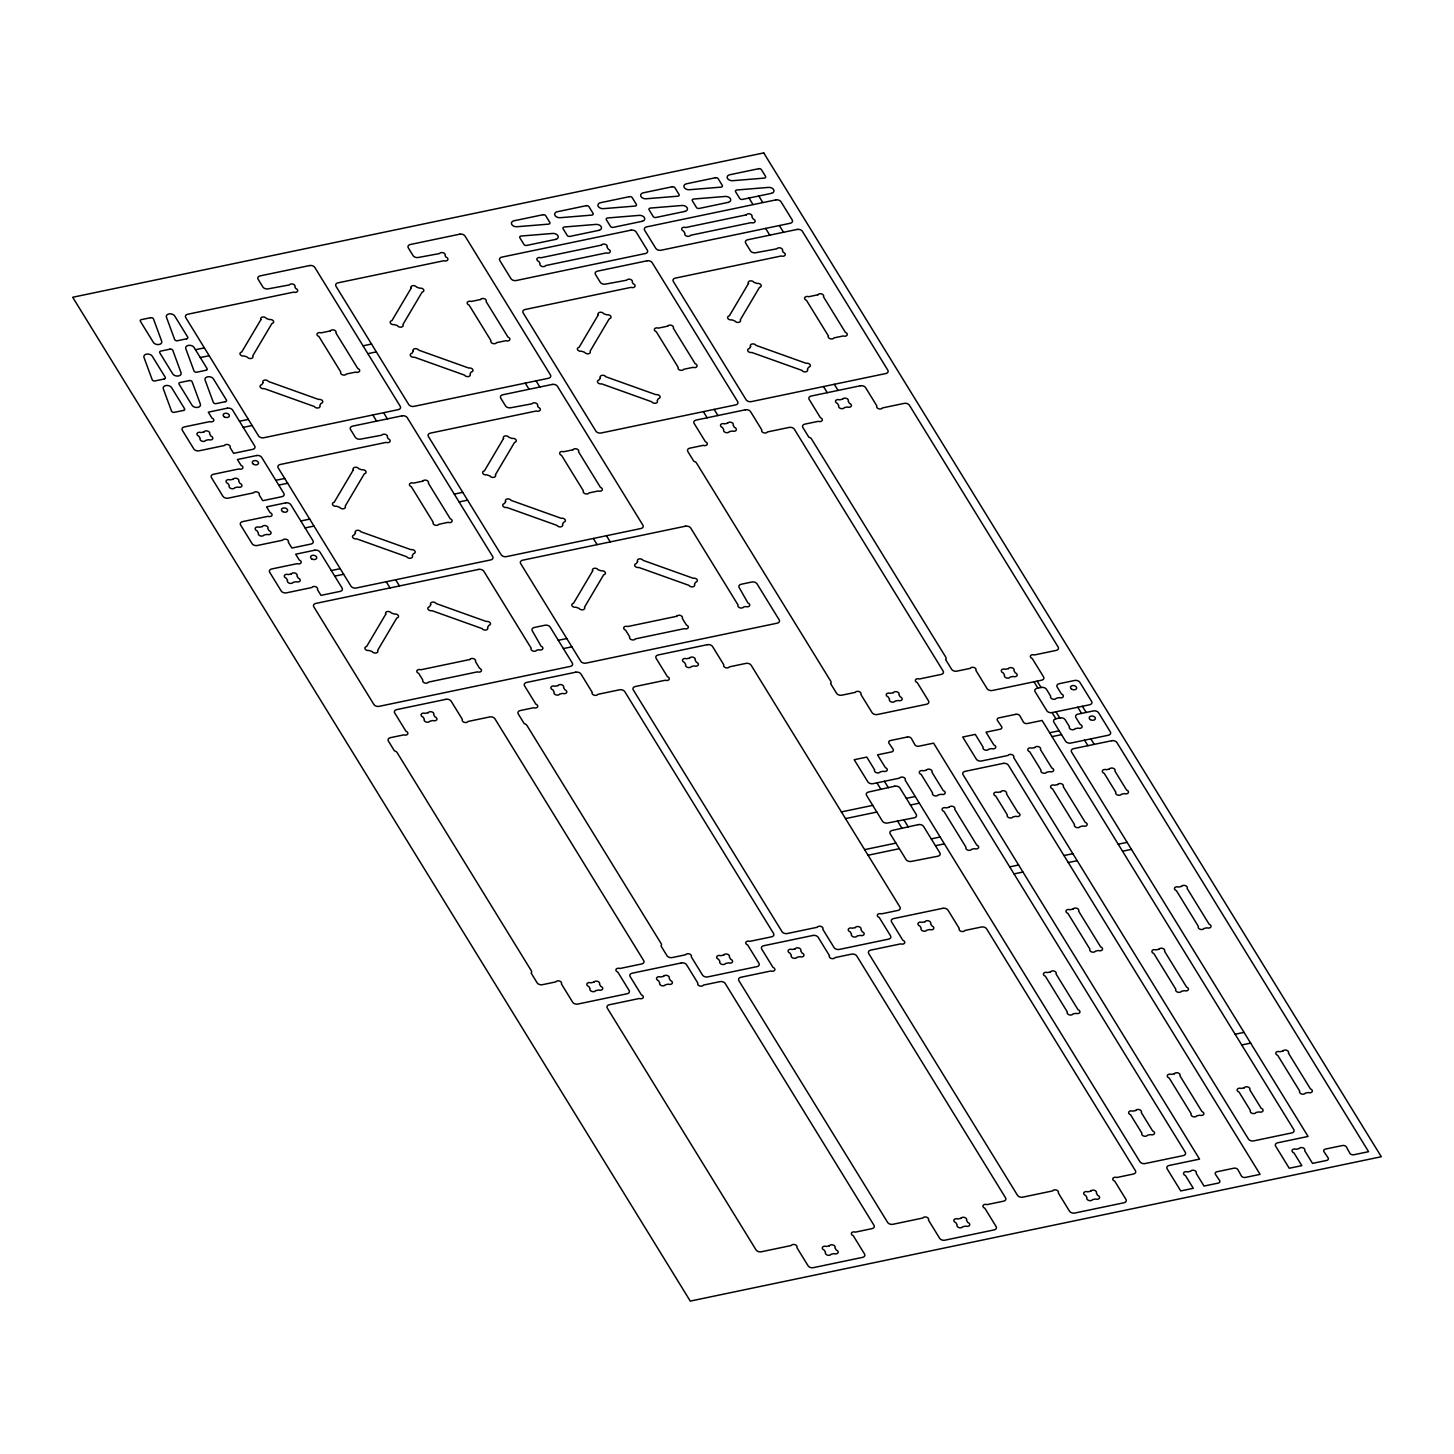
<?xml version="1.0" encoding="UTF-8"?>
<svg xmlns="http://www.w3.org/2000/svg" width="1454" height="1454" viewBox="0 0 1454 1454"><rect width="100%" height="100%" fill="white"/><g stroke="black" fill="none" stroke-linecap="round" stroke-linejoin="round"><path stroke-width="1.5" d="M195.472 349.723L204.378 347.87M200.288 357.575L209.194 355.703M363.027 345.816L371.533 344.035M367.844 353.667L376.35 351.886M239.456 421.26L248.38 419.388M243.236 427.385L252.142 425.513M275.806 480.329L284.711 478.457M278.75 485.109L287.656 483.237M300.814 520.968L309.72 519.114M454.248 494.106L462.754 492.324M305.086 527.929L314.009 526.075M459.082 501.939L467.57 500.176M331.312 570.55L340.218 568.678M334.747 576.129L343.653 574.275M558.263 640.305L566.769 638.524M563.352 648.575L571.858 646.794M1052.06 712.605L1089.591 704.772A3.98 2.672 10.1 0 0 1091.591 701.391L1079.868 682.344A3.98 2.672 10.1 0 0 1074.651 680.472L1059.184 683.707A3.98 2.672 10.1 0 0 1057.185 687.07L1061.438 693.994A3.017 2.036 10.1 0 1 1063.183 696.811A3.017 2.036 10.1 0 1 1059.312 697.611L1056.313 698.247A3.017 2.036 10.1 0 1 1052.442 699.047A3.017 2.036 10.1 0 1 1050.715 696.248L1046.462 689.305A3.98 2.672 10.1 0 0 1041.246 687.451L1037.12 688.324A3.98 2.672 10.1 0 0 1035.121 691.686L1046.844 710.752A3.98 2.672 10.1 0 0 1052.06 712.605L1055.931 718.767M1049.661 732.761L1059.166 730.78M1052.024 736.633L1061.547 734.633M841.393 811.914L872.727 805.371M906.333 798.355L915.238 796.501M845.519 818.602L876.835 812.059M910.44 805.043L919.346 803.171M864.603 849.645L895.937 843.102M931.251 838.867L940.156 837.013M868.038 855.243L899.372 848.682M935.449 845.719L944.373 843.847M1009.712 866.875L1018.618 865.003M1063.964 855.534L1072.87 853.68M1118.217 844.211L1127.123 842.339M1014.02 873.909L1022.944 872.036M1068.29 862.567L1077.196 860.695M1122.543 851.226L1131.448 849.372M1235.118 1034.23L1244.024 1032.376M1241.734 1044.972L1250.64 1043.118M1082.358 706.28L1086.156 712.442M1077.777 707.226L1081.576 713.405M779.38 225.534L783.542 232.295M758.77 195.999L762.568 202.161M1090.827 738.886L1094.226 744.412M1084.557 740.195L1087.956 745.72M748.992 198.035L752.79 204.214M765.622 228.405L769.784 235.184M1037.156 681.163L1041.046 687.488M1055.986 711.788L1059.784 717.967M1034.012 681.817L1037.92 688.142M834.287 384.292L838.104 390.472M823.491 386.546L827.29 392.725M714.168 409.392L717.967 415.571M703.372 411.646L707.171 417.825M884.414 781.289L888.358 787.704M903.825 819.692L908.314 826.999M876.944 782.852L880.997 789.431M897.463 820.947L902.043 828.38M536.053 380.875L539.852 387.037M525.257 383.129L529.056 389.308M606.445 535.726L610.244 541.906M593.323 538.471L597.121 544.65M383.62 412.718L387.418 418.897M372.824 414.972L376.622 421.151M395.67 579.782L399.468 585.944M386.219 581.745L390.017 587.925M260.902 319.626L241.746 351.995A3.017 2.036 10.1 0 0 240.237 354.558A3.017 2.036 10.1 0 0 244.199 355.976L247.253 357.066A3.017 2.036 10.1 0 0 251.215 358.484A3.017 2.036 10.1 0 0 252.723 355.921L271.88 323.551A3.017 2.036 10.1 0 0 273.388 320.989A3.017 2.036 10.1 0 0 269.426 319.571L266.373 318.481A3.017 2.036 10.1 0 0 262.411 317.063A3.017 2.036 10.1 0 0 260.902 319.626M263.01 382.656L261.829 384.638A3.017 2.036 10.1 0 0 260.321 387.2A3.017 2.036 10.1 0 0 264.283 388.618L314.355 406.52A3.017 2.036 10.1 0 0 318.317 407.938A3.017 2.036 10.1 0 0 319.825 405.375L321.007 403.394A3.017 2.036 10.1 0 0 322.515 400.831A3.017 2.036 10.1 0 0 318.553 399.432L268.481 381.511A3.017 2.036 10.1 0 0 264.519 380.094A3.017 2.036 10.1 0 0 263.01 382.656M411.1 288.237L391.962 320.607A3.017 2.036 10.1 0 0 390.435 323.17A3.017 2.036 10.1 0 0 394.397 324.587L397.451 325.678A3.017 2.036 10.1 0 0 401.413 327.095A3.017 2.036 10.1 0 0 402.922 324.533L422.078 292.163A3.017 2.036 10.1 0 0 423.587 289.6A3.017 2.036 10.1 0 0 419.624 288.201L416.571 287.092A3.017 2.036 10.1 0 0 412.609 285.693A3.017 2.036 10.1 0 0 411.1 288.237M413.209 351.286L412.045 353.249A3.017 2.036 10.1 0 0 410.519 355.812A3.017 2.036 10.1 0 0 414.481 357.23L464.553 375.132A3.017 2.036 10.1 0 0 468.515 376.55A3.017 2.036 10.1 0 0 470.024 373.987L471.205 372.024A3.017 2.036 10.1 0 0 472.714 369.461A3.017 2.036 10.1 0 0 468.751 368.044L418.679 350.141A3.017 2.036 10.1 0 0 414.717 348.724A3.017 2.036 10.1 0 0 413.209 351.286M353.34 469.878L334.202 502.248A3.017 2.036 10.1 0 0 332.675 504.811A3.017 2.036 10.1 0 0 336.637 506.228L339.691 507.319A3.017 2.036 10.1 0 0 343.653 508.736A3.017 2.036 10.1 0 0 345.18 506.174L364.318 473.804A3.017 2.036 10.1 0 0 365.826 471.26A3.017 2.036 10.1 0 0 361.864 469.842L358.811 468.733A3.017 2.036 10.1 0 0 354.849 467.334A3.017 2.036 10.1 0 0 353.34 469.878M355.448 532.927L354.285 534.89A3.017 2.036 10.1 0 0 352.759 537.453A3.017 2.036 10.1 0 0 356.721 538.871L406.793 556.773A3.017 2.036 10.1 0 0 410.755 558.191A3.017 2.036 10.1 0 0 412.264 555.628L413.445 553.665A3.017 2.036 10.1 0 0 414.953 551.102A3.017 2.036 10.1 0 0 410.991 549.685L360.919 531.782A3.017 2.036 10.1 0 0 356.957 530.365A3.017 2.036 10.1 0 0 355.448 532.927M385.801 614.115L366.644 646.485A3.017 2.036 10.1 0 0 365.136 649.047A3.017 2.036 10.1 0 0 369.098 650.465L372.151 651.556A3.017 2.036 10.1 0 0 376.113 652.973A3.017 2.036 10.1 0 0 377.622 650.411L396.76 618.041A3.017 2.036 10.1 0 0 398.287 615.478A3.017 2.036 10.1 0 0 394.325 614.061L391.271 612.97A3.017 2.036 10.1 0 0 387.309 611.552A3.017 2.036 10.1 0 0 385.801 614.115M503.538 438.508L484.4 470.878A3.017 2.036 10.1 0 0 482.892 473.441A3.017 2.036 10.1 0 0 486.836 474.84L489.907 475.949A3.017 2.036 10.1 0 0 493.851 477.348A3.017 2.036 10.1 0 0 495.378 474.804L514.516 442.434A3.017 2.036 10.1 0 0 516.025 439.871A3.017 2.036 10.1 0 0 512.081 438.454L509.009 437.363A3.017 2.036 10.1 0 0 505.047 435.946A3.017 2.036 10.1 0 0 503.538 438.508M598.266 314.882L579.128 347.252A3.017 2.036 10.1 0 0 577.62 349.796A3.017 2.036 10.1 0 0 581.582 351.214L584.635 352.304A3.017 2.036 10.1 0 0 588.597 353.722A3.017 2.036 10.1 0 0 590.106 351.177L609.244 318.808A3.017 2.036 10.1 0 0 610.771 316.245A3.017 2.036 10.1 0 0 606.809 314.827L603.755 313.737A3.017 2.036 10.1 0 0 599.793 312.319A3.017 2.036 10.1 0 0 598.266 314.882M430.729 604.719L429.566 606.7A3.017 2.036 10.1 0 0 428.058 609.262A3.017 2.036 10.1 0 0 432.02 610.68L482.092 628.582A3.017 2.036 10.1 0 0 486.054 630A3.017 2.036 10.1 0 0 487.563 627.437L488.726 625.456A3.017 2.036 10.1 0 0 490.234 622.894A3.017 2.036 10.1 0 0 486.29 621.494L436.2 603.574A3.017 2.036 10.1 0 0 432.256 602.156A3.017 2.036 10.1 0 0 430.729 604.719M505.647 501.539L504.483 503.52A3.017 2.036 10.1 0 0 502.975 506.083A3.017 2.036 10.1 0 0 506.919 507.482L557.009 525.403A3.017 2.036 10.1 0 0 560.953 526.821A3.017 2.036 10.1 0 0 562.48 524.258L563.643 522.277A3.017 2.036 10.1 0 0 565.152 519.714A3.017 2.036 10.1 0 0 561.189 518.296L511.117 500.394A3.017 2.036 10.1 0 0 507.155 498.976A3.017 2.036 10.1 0 0 505.647 501.539M600.375 377.913L599.212 379.894A3.017 2.036 10.1 0 0 597.703 382.457A3.017 2.036 10.1 0 0 601.665 383.856L651.737 401.777A3.017 2.036 10.1 0 0 655.699 403.194A3.017 2.036 10.1 0 0 657.208 400.632L658.371 398.65A3.017 2.036 10.1 0 0 659.88 396.088A3.017 2.036 10.1 0 0 655.936 394.67L605.845 376.768A3.017 2.036 10.1 0 0 601.901 375.35A3.017 2.036 10.1 0 0 600.375 377.913M748.483 283.494L729.326 315.863A3.017 2.036 10.1 0 0 727.818 318.426A3.017 2.036 10.1 0 0 731.78 319.844L734.833 320.934A3.017 2.036 10.1 0 0 738.796 322.352A3.017 2.036 10.1 0 0 740.304 319.789L759.461 287.419A3.017 2.036 10.1 0 0 760.969 284.857A3.017 2.036 10.1 0 0 757.007 283.439L753.954 282.349A3.017 2.036 10.1 0 0 749.991 280.931A3.017 2.036 10.1 0 0 748.483 283.494M592.669 570.895L573.53 603.265A3.017 2.036 10.1 0 0 572.022 605.809A3.017 2.036 10.1 0 0 575.966 607.227L579.037 608.335A3.017 2.036 10.1 0 0 582.981 609.735A3.017 2.036 10.1 0 0 584.508 607.19L603.646 574.821A3.017 2.036 10.1 0 0 605.155 572.258A3.017 2.036 10.1 0 0 601.211 570.84L598.139 569.75A3.017 2.036 10.1 0 0 594.177 568.332A3.017 2.036 10.1 0 0 592.669 570.895M750.591 346.525L749.41 348.506A3.017 2.036 10.1 0 0 747.901 351.068A3.017 2.036 10.1 0 0 751.863 352.486L801.936 370.388A3.017 2.036 10.1 0 0 805.898 371.806A3.017 2.036 10.1 0 0 807.406 369.243L808.569 367.262A3.017 2.036 10.1 0 0 810.096 364.718A3.017 2.036 10.1 0 0 806.134 363.3L756.062 345.38A3.017 2.036 10.1 0 0 752.1 343.98A3.017 2.036 10.1 0 0 750.591 346.525M637.615 561.498L636.452 563.48A3.017 2.036 10.1 0 0 634.925 566.042A3.017 2.036 10.1 0 0 638.888 567.46L688.96 585.362A3.017 2.036 10.1 0 0 692.922 586.78A3.017 2.036 10.1 0 0 694.449 584.217L695.612 582.236A3.017 2.036 10.1 0 0 697.12 579.673A3.017 2.036 10.1 0 0 693.158 578.256L643.086 560.353A3.017 2.036 10.1 0 0 639.124 558.936A3.017 2.036 10.1 0 0 637.615 561.498M894.664 786.214L868.565 792.03A3.98 2.672 10.1 0 0 866.584 795.393L882.414 821.128A3.98 2.672 10.1 0 0 887.631 823L914.112 817.82A3.98 2.672 10.1 0 0 916.22 814.44L899.99 788.05A3.98 2.672 10.1 0 0 894.664 786.214M918.292 824.636L892.211 830.434A3.98 2.672 10.1 0 0 890.212 833.814L906.06 859.55A3.98 2.672 10.1 0 0 911.258 861.422L937.739 856.242A3.98 2.672 10.1 0 0 939.847 852.862L923.617 826.472A3.98 2.672 10.1 0 0 918.292 824.636M763.732 152.906L72.7 297.27L690.268 1301.094L1381.3 1156.73L763.732 152.906M672.202 186.766L643.268 192.819A4.453 2.999 10.1 0 0 640.905 196.345A4.453 2.999 10.1 0 0 646.194 198.78L677.655 196.199A2.072 1.381 10.1 0 0 679.018 194.4L674.91 187.748A2.072 1.381 10.1 0 0 672.202 186.766M715.459 177.733L686.524 183.786A4.453 2.999 10.1 0 0 684.162 187.312A4.453 2.999 10.1 0 0 689.432 189.729L720.911 187.148A2.072 1.381 10.1 0 0 722.274 185.367L718.167 178.697A2.072 1.381 10.1 0 0 715.459 177.733M758.715 168.7L729.781 174.753A4.453 2.999 10.1 0 0 727.418 178.279A4.453 2.999 10.1 0 0 732.689 180.696L764.168 178.115A2.072 1.381 10.1 0 0 765.531 176.316L761.423 169.664A2.072 1.381 10.1 0 0 758.715 168.7M542.978 214.738L514.044 220.772A4.453 2.999 10.1 0 0 511.681 224.298A4.453 2.999 10.1 0 0 516.952 226.733L548.431 224.152A2.072 1.381 10.1 0 0 549.776 222.353L545.686 215.701A2.072 1.381 10.1 0 0 542.978 214.738M586.235 205.686L557.282 211.739A4.453 2.999 10.1 0 0 554.919 215.265A4.453 2.999 10.1 0 0 560.208 217.7L591.687 215.119A2.072 1.381 10.1 0 0 593.032 213.32L588.943 206.668A2.072 1.381 10.1 0 0 586.235 205.686M629.491 196.653L600.538 202.706A4.453 2.999 10.1 0 0 598.176 206.232A4.453 2.999 10.1 0 0 603.465 208.649L634.925 206.086A2.072 1.381 10.1 0 0 636.289 204.287L632.199 197.617A2.072 1.381 10.1 0 0 629.491 196.653M309.593 265.555L260.102 275.897A3.98 2.672 10.1 0 0 258.121 279.259L262.883 287.001A3.98 2.672 10.1 0 0 267.972 288.892L289.31 284.948A3.017 2.036 10.1 0 1 293.181 284.202A3.017 2.036 10.1 0 1 294.871 287.001L295.78 288.51A3.017 2.036 10.1 0 1 297.525 291.309A3.017 2.036 10.1 0 1 293.653 292.127L187.748 314.246A3.98 2.672 10.1 0 0 185.749 317.608L258.521 435.891A3.98 2.672 10.1 0 0 263.737 437.763L398.251 409.646A3.98 2.672 10.1 0 0 400.232 406.284L314.809 267.427A3.98 2.672 10.1 0 0 309.593 265.555M459.791 234.167L410.319 244.508A3.98 2.672 10.1 0 0 408.32 247.889L413.081 255.631A3.98 2.672 10.1 0 0 418.189 257.503L439.508 253.559A3.017 2.036 10.1 0 1 443.379 252.832A3.017 2.036 10.1 0 1 445.069 255.613L445.996 257.122A3.017 2.036 10.1 0 1 447.723 259.939A3.017 2.036 10.1 0 1 443.852 260.739L337.946 282.858A3.98 2.672 10.1 0 0 335.965 286.238L408.719 404.521A3.98 2.672 10.1 0 0 413.936 406.375L548.449 378.276A3.98 2.672 10.1 0 0 550.43 374.914L465.007 236.039A3.98 2.672 10.1 0 0 459.791 234.167M150.634 317.699L141.456 319.607A2.072 1.381 10.1 0 0 140.42 321.37L153.361 342.381A4.453 2.999 10.1 0 0 158.85 344.525A4.453 2.999 10.1 0 0 161.667 341.181L153.452 318.899A2.072 1.381 10.1 0 0 150.634 317.699M684.852 211.43L655.918 217.482A2.072 1.381 10.1 0 1 653.209 216.519L649.102 209.849A2.072 1.381 10.1 0 1 650.465 208.067L681.926 205.487A4.453 2.999 10.1 0 1 687.215 207.904A4.453 2.999 10.1 0 1 684.852 211.43M728.109 202.397L699.174 208.449A2.072 1.381 10.1 0 1 696.466 207.486L692.358 200.816A2.072 1.381 10.1 0 1 693.722 199.016L725.183 196.454A4.453 2.999 10.1 0 1 730.471 198.871A4.453 2.999 10.1 0 1 728.109 202.397M771.365 193.364L742.412 199.416A2.072 1.381 10.1 0 1 739.704 198.435L735.615 191.783A2.072 1.381 10.1 0 1 736.978 189.983L768.439 187.402A4.453 2.999 10.1 0 1 773.728 189.838A4.453 2.999 10.1 0 1 771.365 193.364M555.61 239.401L526.675 245.435A2.072 1.381 10.1 0 1 523.967 244.472L519.878 237.82A2.072 1.381 10.1 0 1 521.223 236.021L552.702 233.44A4.453 2.999 10.1 0 1 557.972 235.875A4.453 2.999 10.1 0 1 555.61 239.401M598.866 230.35L569.932 236.402A2.072 1.381 10.1 0 1 567.224 235.439L563.134 228.787A2.072 1.381 10.1 0 1 564.479 226.988L595.958 224.407A4.453 2.999 10.1 0 1 601.229 226.824A4.453 2.999 10.1 0 1 598.866 230.35M642.123 221.317L613.188 227.369A2.072 1.381 10.1 0 1 610.48 226.406L606.373 219.736A2.072 1.381 10.1 0 1 607.736 217.955L639.215 215.374A4.453 2.999 10.1 0 1 644.486 217.791A4.453 2.999 10.1 0 1 642.123 221.317M630.963 230.168L501.794 257.14A3.98 2.672 10.1 0 0 499.794 260.52L510.972 278.659A3.98 2.672 10.1 0 0 516.17 280.531L645.34 253.541A3.98 2.672 10.1 0 0 647.321 250.179L636.161 232.022A3.98 2.672 10.1 0 0 630.963 230.168M775.8 199.907L646.648 226.879A3.98 2.672 10.1 0 0 644.649 230.259L655.809 248.398A3.98 2.672 10.1 0 0 661.025 250.252L790.194 223.28A3.98 2.672 10.1 0 0 792.176 219.899L781.016 201.761A3.98 2.672 10.1 0 0 775.8 199.907M601.447 245.126L540.906 257.776A3.017 2.036 10.1 0 0 537.035 258.576A3.017 2.036 10.1 0 0 538.762 261.393L540.088 263.556A3.017 2.036 10.1 0 0 541.815 266.373A3.017 2.036 10.1 0 0 545.686 265.555L606.227 252.905A3.017 2.036 10.1 0 0 610.098 252.105A3.017 2.036 10.1 0 0 608.372 249.288L607.027 247.125A3.017 2.036 10.1 0 0 605.3 244.308A3.017 2.036 10.1 0 0 601.447 245.126M746.284 214.865L685.743 227.515A3.017 2.036 10.1 0 0 681.871 228.314A3.017 2.036 10.1 0 0 683.616 231.131L684.943 233.294A3.017 2.036 10.1 0 0 686.67 236.111A3.017 2.036 10.1 0 0 690.541 235.294L751.082 222.644A3.017 2.036 10.1 0 0 754.953 221.844A3.017 2.036 10.1 0 0 753.227 219.027L751.882 216.864A3.017 2.036 10.1 0 0 750.155 214.047A3.017 2.036 10.1 0 0 746.284 214.865M186.639 338.8L177.479 340.727A2.072 1.381 10.1 0 1 174.662 339.527L166.447 317.226A4.453 2.999 10.1 0 1 169.246 313.882A4.453 2.999 10.1 0 1 174.734 316.027L187.675 337.055A2.072 1.381 10.1 0 1 186.639 338.8M169.991 349.16L160.831 351.086A2.072 1.381 10.1 0 0 159.795 352.831L172.717 373.86A4.453 2.999 10.1 0 0 178.206 376.004A4.453 2.999 10.1 0 0 181.023 372.66L172.808 350.359A2.072 1.381 10.1 0 0 169.991 349.16M646.975 260.811L597.485 271.153A3.98 2.672 10.1 0 0 595.504 274.515L600.266 282.258A3.98 2.672 10.1 0 0 605.355 284.13L626.674 280.204A3.017 2.036 10.1 0 1 630.563 279.459A3.017 2.036 10.1 0 1 632.236 282.258L633.162 283.748A3.017 2.036 10.1 0 1 634.889 286.565A3.017 2.036 10.1 0 1 631.018 287.365L525.13 309.502A3.98 2.672 10.1 0 0 523.131 312.864L595.904 431.147A3.98 2.672 10.1 0 0 601.102 433.001L735.615 404.903A3.98 2.672 10.1 0 0 737.614 401.54L652.174 262.665A3.98 2.672 10.1 0 0 646.975 260.811M797.174 229.423L747.683 239.765A3.98 2.672 10.1 0 0 745.702 243.127L750.464 250.87A3.98 2.672 10.1 0 0 755.553 252.76L776.872 248.816A3.017 2.036 10.1 0 1 780.762 248.071A3.017 2.036 10.1 0 1 782.452 250.87L783.361 252.378A3.017 2.036 10.1 0 1 785.087 255.177A3.017 2.036 10.1 0 1 781.234 255.995L675.328 278.114A3.98 2.672 10.1 0 0 673.329 281.476L746.102 399.759A3.98 2.672 10.1 0 0 751.318 401.631L885.831 373.533A3.98 2.672 10.1 0 0 887.812 370.152L802.372 231.295A3.98 2.672 10.1 0 0 797.174 229.423M330.312 330.93L321.043 332.857A3.017 2.036 10.1 0 0 317.172 333.675A3.017 2.036 10.1 0 0 318.899 336.474L340.781 372.024A3.017 2.036 10.1 0 0 342.508 374.841A3.017 2.036 10.1 0 0 346.379 374.023L355.648 372.097A3.017 2.036 10.1 0 0 359.52 371.279A3.017 2.036 10.1 0 0 357.775 368.48L335.91 332.93A3.017 2.036 10.1 0 0 334.184 330.113A3.017 2.036 10.1 0 0 330.312 330.93M480.511 299.542L471.241 301.469A3.017 2.036 10.1 0 0 467.37 302.287A3.017 2.036 10.1 0 0 469.115 305.104L490.979 340.654A3.017 2.036 10.1 0 0 492.706 343.453A3.017 2.036 10.1 0 0 496.577 342.653L505.847 340.709A3.017 2.036 10.1 0 0 509.718 339.909A3.017 2.036 10.1 0 0 507.991 337.092L486.109 301.541A3.017 2.036 10.1 0 0 484.382 298.724A3.017 2.036 10.1 0 0 480.511 299.542M164.193 379.003L155.015 380.93A2.072 1.381 10.1 0 1 152.197 379.73L143.982 357.43A4.453 2.999 10.1 0 1 146.799 354.104A4.453 2.999 10.1 0 1 152.288 356.248L165.229 377.258A2.072 1.381 10.1 0 1 164.193 379.003M205.995 370.279L196.835 372.188A2.072 1.381 10.1 0 1 194.018 370.988L185.803 348.706A4.453 2.999 10.1 0 1 188.602 345.361A4.453 2.999 10.1 0 1 194.109 347.506L207.031 368.516A2.072 1.381 10.1 0 1 205.995 370.279M189.311 380.584L180.151 382.493A2.072 1.381 10.1 0 0 179.115 384.256L192.037 405.266A4.453 2.999 10.1 0 0 197.544 407.411A4.453 2.999 10.1 0 0 200.343 404.085L192.128 381.784A2.072 1.381 10.1 0 0 189.311 380.584M183.513 410.428L174.353 412.336A2.072 1.381 10.1 0 1 171.536 411.137L163.321 388.854A4.453 2.999 10.1 0 1 166.119 385.51A4.453 2.999 10.1 0 1 171.608 387.655L184.549 408.683A2.072 1.381 10.1 0 1 183.513 410.428M225.334 401.686L216.155 403.612A2.072 1.381 10.1 0 1 213.338 402.413L205.123 380.112A4.453 2.999 10.1 0 1 207.94 376.768A4.453 2.999 10.1 0 1 213.429 378.912L226.37 399.941A2.072 1.381 10.1 0 1 225.334 401.686M227.369 408.192L208.304 412.173L211.884 418.007A3.017 2.036 10.1 0 1 213.629 420.824A3.017 2.036 10.1 0 1 209.758 421.624L184.349 426.931A3.98 2.672 10.1 0 0 182.35 430.311L193.818 448.959A3.98 2.672 10.1 0 0 199.034 450.813L224.443 445.506A3.017 2.036 10.1 0 1 228.314 444.706A3.017 2.036 10.1 0 1 230.041 447.505L233.64 453.339L252.705 449.359A3.98 2.672 10.1 0 0 254.704 445.996L232.585 410.046A3.98 2.672 10.1 0 0 227.369 408.192M667.695 326.169L658.426 328.113A3.017 2.036 10.1 0 0 654.554 328.913A3.017 2.036 10.1 0 0 656.281 331.73L678.146 367.28A3.017 2.036 10.1 0 0 679.89 370.098A3.017 2.036 10.1 0 0 683.743 369.28L693.013 367.353A3.017 2.036 10.1 0 0 696.884 366.535A3.017 2.036 10.1 0 0 695.157 363.718L673.293 328.168A3.017 2.036 10.1 0 0 671.566 325.369A3.017 2.036 10.1 0 0 667.695 326.169M817.893 294.798L808.624 296.725A3.017 2.036 10.1 0 0 804.753 297.543A3.017 2.036 10.1 0 0 806.479 300.342L828.362 335.892A3.017 2.036 10.1 0 0 830.089 338.709A3.017 2.036 10.1 0 0 833.96 337.891L843.211 335.965A3.017 2.036 10.1 0 0 847.082 335.147A3.017 2.036 10.1 0 0 845.356 332.348L823.491 296.798A3.017 2.036 10.1 0 0 821.764 293.981A3.017 2.036 10.1 0 0 817.893 294.798M203.978 431.911L200.979 432.547A3.017 2.036 10.1 0 0 197.108 433.347A3.017 2.036 10.1 0 0 198.834 436.164L200.179 438.326A3.017 2.036 10.1 0 0 201.906 441.144A3.017 2.036 10.1 0 0 205.777 440.326L208.758 439.708A3.017 2.036 10.1 0 0 212.629 438.89A3.017 2.036 10.1 0 0 210.903 436.091L209.576 433.91A3.017 2.036 10.1 0 0 207.849 431.111A3.017 2.036 10.1 0 0 203.978 431.911M402.031 415.826L352.559 426.149A3.98 2.672 10.1 0 0 350.559 429.53L355.321 437.272A3.98 2.672 10.1 0 0 360.428 439.144L381.748 435.2A3.017 2.036 10.1 0 1 385.619 434.473A3.017 2.036 10.1 0 1 387.309 437.254L388.236 438.763A3.017 2.036 10.1 0 1 389.963 441.58A3.017 2.036 10.1 0 1 386.092 442.38L280.186 464.498A3.98 2.672 10.1 0 0 278.205 467.879L350.959 586.162A3.98 2.672 10.1 0 0 356.175 588.016L490.689 559.917A3.98 2.672 10.1 0 0 492.688 556.555L407.247 417.68A3.98 2.672 10.1 0 0 402.031 415.826M552.229 384.438L502.757 394.779A3.98 2.672 10.1 0 0 500.758 398.142L505.519 405.884A3.98 2.672 10.1 0 0 510.627 407.774L531.946 403.83A3.017 2.036 10.1 0 1 535.817 403.085A3.017 2.036 10.1 0 1 537.507 405.884L538.434 407.374A3.017 2.036 10.1 0 1 540.161 410.192A3.017 2.036 10.1 0 1 536.29 410.991L430.384 433.128A3.98 2.672 10.1 0 0 428.403 436.491L501.176 554.774A3.98 2.672 10.1 0 0 506.374 556.646L640.887 528.529A3.98 2.672 10.1 0 0 642.886 525.167L557.445 386.291A3.98 2.672 10.1 0 0 552.229 384.438M256.504 455.538L237.42 459.519L241.019 465.353A3.017 2.036 10.1 0 1 242.745 468.17A3.017 2.036 10.1 0 1 238.874 468.97L213.465 474.277A3.98 2.672 10.1 0 0 211.466 477.657L222.953 496.305A3.98 2.672 10.1 0 0 228.151 498.159L253.559 492.851A3.017 2.036 10.1 0 1 257.431 492.052A3.017 2.036 10.1 0 1 259.157 494.851L262.756 500.685L281.822 496.705A3.98 2.672 10.1 0 0 283.821 493.342L261.702 457.392A3.98 2.672 10.1 0 0 256.504 455.538M233.094 479.257L230.095 479.875A3.017 2.036 10.1 0 0 226.242 480.692A3.017 2.036 10.1 0 0 227.969 483.51L229.296 485.672A3.017 2.036 10.1 0 0 231.022 488.489A3.017 2.036 10.1 0 0 234.894 487.672L237.893 487.054A3.017 2.036 10.1 0 0 241.764 486.236A3.017 2.036 10.1 0 0 240.019 483.437L238.692 481.256A3.017 2.036 10.1 0 0 236.966 478.457A3.017 2.036 10.1 0 0 233.094 479.257M285.62 502.884L266.555 506.864L270.135 512.699A3.017 2.036 10.1 0 1 271.88 515.516A3.017 2.036 10.1 0 1 268.009 516.315L242.6 521.622A3.98 2.672 10.1 0 0 240.601 524.985L252.069 543.632A3.98 2.672 10.1 0 0 257.285 545.504L282.694 540.197A3.017 2.036 10.1 0 1 286.565 539.379A3.017 2.036 10.1 0 1 288.292 542.197L291.89 548.031L310.956 544.05A3.98 2.672 10.1 0 0 312.955 540.688L290.836 504.738A3.98 2.672 10.1 0 0 285.62 502.884M745.375 409.792L696.139 420.079A3.98 2.672 10.1 0 0 694.158 423.459L705.408 441.743A3.017 2.036 10.1 0 1 707.135 444.56A3.017 2.036 10.1 0 1 703.263 445.36L689.832 448.159A3.98 2.672 10.1 0 0 687.833 451.54L693.831 461.263A3.98 2.672 10.1 0 1 696.521 463.044L830.743 681.217A3.98 2.672 10.1 0 1 830.597 683.598L836.595 693.322A3.98 2.672 10.1 0 0 841.811 695.194L855.243 692.395A3.017 2.036 10.1 0 1 859.096 691.577A3.017 2.036 10.1 0 1 860.841 694.394L872.091 712.678A3.98 2.672 10.1 0 0 877.289 714.532L926.525 704.263A3.98 2.672 10.1 0 0 928.506 700.883L917.256 682.598A3.017 2.036 10.1 0 1 915.529 679.781A3.017 2.036 10.1 0 1 919.401 678.982L941.138 674.438A3.98 2.672 10.1 0 0 943.137 671.076L794.375 429.275A3.98 2.672 10.1 0 0 789.158 427.421L767.421 431.947A3.017 2.036 10.1 0 1 763.568 432.765A3.017 2.036 10.1 0 1 761.823 429.948L750.573 411.664A3.98 2.672 10.1 0 0 745.375 409.792M860.404 385.764L811.168 396.051A3.98 2.672 10.1 0 0 809.169 399.414L820.419 417.716A3.017 2.036 10.1 0 1 822.164 420.515A3.017 2.036 10.1 0 1 818.293 421.333L804.862 424.132A3.98 2.672 10.1 0 0 802.862 427.494L808.86 437.236A3.98 2.672 10.1 0 1 811.55 439.017L945.772 657.19A3.98 2.672 10.1 0 1 945.627 659.553L951.625 669.294A3.98 2.672 10.1 0 0 956.823 671.166L970.254 668.349A3.017 2.036 10.1 0 1 974.125 667.55A3.017 2.036 10.1 0 1 975.852 670.349L987.102 688.651A3.98 2.672 10.1 0 0 992.319 690.505L1041.555 680.218A3.98 2.672 10.1 0 0 1043.536 676.855L1032.285 658.571A3.017 2.036 10.1 0 1 1030.559 655.754A3.017 2.036 10.1 0 1 1034.43 654.954L1056.167 650.411A3.98 2.672 10.1 0 0 1058.149 647.048L909.404 405.248A3.98 2.672 10.1 0 0 904.188 403.376L882.451 407.92A3.017 2.036 10.1 0 1 878.579 408.738A3.017 2.036 10.1 0 1 876.853 405.92L865.603 387.636A3.98 2.672 10.1 0 0 860.404 385.764M422.75 481.183L413.481 483.11A3.017 2.036 10.1 0 0 409.61 483.928A3.017 2.036 10.1 0 0 411.355 486.745L433.219 522.295A3.017 2.036 10.1 0 0 434.946 525.094A3.017 2.036 10.1 0 0 438.817 524.294L448.086 522.349A3.017 2.036 10.1 0 0 451.958 521.55A3.017 2.036 10.1 0 0 450.231 518.733L428.348 483.182A3.017 2.036 10.1 0 0 426.622 480.365A3.017 2.036 10.1 0 0 422.75 481.183M572.949 449.795L563.679 451.74A3.017 2.036 10.1 0 0 559.826 452.539A3.017 2.036 10.1 0 0 561.553 455.356L583.418 490.907A3.017 2.036 10.1 0 0 585.144 493.724A3.017 2.036 10.1 0 0 589.015 492.906L598.285 490.979A3.017 2.036 10.1 0 0 602.156 490.162A3.017 2.036 10.1 0 0 600.429 487.363L578.547 451.794A3.017 2.036 10.1 0 0 576.82 448.995A3.017 2.036 10.1 0 0 572.949 449.795M727.545 423.241L724.546 423.859A3.017 2.036 10.1 0 0 720.693 424.659A3.017 2.036 10.1 0 0 722.42 427.476L723.747 429.657A3.017 2.036 10.1 0 0 725.473 432.456A3.017 2.036 10.1 0 0 729.345 431.656L732.343 431.02A3.017 2.036 10.1 0 0 736.215 430.22A3.017 2.036 10.1 0 0 734.47 427.403L733.143 425.24A3.017 2.036 10.1 0 0 731.417 422.423A3.017 2.036 10.1 0 0 727.545 423.241M842.575 399.196L839.576 399.832A3.017 2.036 10.1 0 0 835.705 400.632A3.017 2.036 10.1 0 0 837.431 403.449L838.776 405.611A3.017 2.036 10.1 0 0 840.503 408.429A3.017 2.036 10.1 0 0 844.374 407.611L847.355 406.993A3.017 2.036 10.1 0 0 851.226 406.193A3.017 2.036 10.1 0 0 849.499 403.376L848.173 401.195A3.017 2.036 10.1 0 0 846.446 398.396A3.017 2.036 10.1 0 0 842.575 399.196M262.229 526.602L259.23 527.22A3.017 2.036 10.1 0 0 255.359 528.038A3.017 2.036 10.1 0 0 257.085 530.837L258.43 533.018A3.017 2.036 10.1 0 0 260.157 535.817A3.017 2.036 10.1 0 0 264.028 535.017L267.027 534.4A3.017 2.036 10.1 0 0 270.88 533.582A3.017 2.036 10.1 0 0 269.154 530.783L267.827 528.602A3.017 2.036 10.1 0 0 266.1 525.785A3.017 2.036 10.1 0 0 262.229 526.602M314.755 550.212L295.671 554.21L299.27 560.044A3.017 2.036 10.1 0 1 300.996 562.843A3.017 2.036 10.1 0 1 297.125 563.661L271.716 568.968A3.98 2.672 10.1 0 0 269.717 572.331L281.204 590.978A3.98 2.672 10.1 0 0 286.402 592.85L311.81 587.543A3.017 2.036 10.1 0 1 315.682 586.725A3.017 2.036 10.1 0 1 317.408 589.542L321.007 595.377L340.072 591.396A3.98 2.672 10.1 0 0 342.072 588.016L319.953 552.084A3.98 2.672 10.1 0 0 314.755 550.212M291.345 573.948L288.346 574.566A3.017 2.036 10.1 0 0 284.493 575.384A3.017 2.036 10.1 0 0 286.22 578.183L287.547 580.364A3.017 2.036 10.1 0 0 289.273 583.163A3.017 2.036 10.1 0 0 293.145 582.363L296.143 581.727A3.017 2.036 10.1 0 0 300.015 580.928A3.017 2.036 10.1 0 0 298.27 578.11L296.943 575.948A3.017 2.036 10.1 0 0 295.217 573.13A3.017 2.036 10.1 0 0 291.345 573.948M478.639 569.405L315.772 603.428A3.98 2.672 10.1 0 0 313.791 606.791L373.896 704.499A3.98 2.672 10.1 0 0 379.094 706.353L570.295 666.405A3.98 2.672 10.1 0 0 572.294 663.042L550.175 627.11A3.98 2.672 10.1 0 0 544.959 625.238L534.309 627.474A3.98 2.672 10.1 0 0 532.273 630.763L541.052 646.176A3.017 2.036 10.1 0 1 542.669 648.975A3.017 2.036 10.1 0 1 538.816 649.756L536.762 650.192A3.017 2.036 10.1 0 1 532.891 650.992A3.017 2.036 10.1 0 1 531.164 648.193L483.837 571.277A3.98 2.672 10.1 0 0 478.639 569.405M685.506 526.184L522.658 560.208A3.98 2.672 10.1 0 0 520.659 563.57L580.764 661.279A3.98 2.672 10.1 0 0 585.98 663.133L777.181 623.184A3.98 2.672 10.1 0 0 779.162 619.822L757.061 583.89A3.98 2.672 10.1 0 0 751.845 582.018L741.195 584.254A3.98 2.672 10.1 0 0 739.159 587.543L747.919 602.956A3.017 2.036 10.1 0 1 749.555 605.755A3.017 2.036 10.1 0 1 745.702 606.536L743.63 606.972A3.017 2.036 10.1 0 1 739.777 607.772A3.017 2.036 10.1 0 1 738.032 604.973L690.723 528.038A3.98 2.672 10.1 0 0 685.506 526.184M469.806 659.534L420.86 669.767A3.017 2.036 10.1 0 0 416.989 670.567A3.017 2.036 10.1 0 0 418.716 673.384L422.86 680.108A3.017 2.036 10.1 0 0 424.586 682.926A3.017 2.036 10.1 0 0 428.457 682.108L477.403 671.875A3.017 2.036 10.1 0 0 481.274 671.076A3.017 2.036 10.1 0 0 479.547 668.258L475.403 661.534A3.017 2.036 10.1 0 0 473.677 658.717A3.017 2.036 10.1 0 0 469.806 659.534M676.673 616.314L627.728 626.529A3.017 2.036 10.1 0 0 623.875 627.346A3.017 2.036 10.1 0 0 625.602 630.145L629.727 636.888A3.017 2.036 10.1 0 0 631.472 639.687A3.017 2.036 10.1 0 0 635.325 638.888L684.289 628.655A3.017 2.036 10.1 0 0 688.142 627.855A3.017 2.036 10.1 0 0 686.415 625.038L682.271 618.313A3.017 2.036 10.1 0 0 680.545 615.496A3.017 2.036 10.1 0 0 676.673 616.314M445.924 699.319L396.706 709.607A3.98 2.672 10.1 0 0 394.706 712.969L405.957 731.253A3.017 2.036 10.1 0 1 407.683 734.07A3.017 2.036 10.1 0 1 403.812 734.87L390.381 737.687A3.98 2.672 10.1 0 0 388.4 741.049L394.379 750.791A3.98 2.672 10.1 0 1 397.087 752.572L531.292 970.727A3.98 2.672 10.1 0 1 531.164 973.108L537.144 982.849A3.98 2.672 10.1 0 0 542.36 984.703L555.792 981.904A3.017 2.036 10.1 0 1 559.663 981.086A3.017 2.036 10.1 0 1 561.389 983.904L572.64 1002.188A3.98 2.672 10.1 0 0 577.856 1004.06L627.074 993.773A3.98 2.672 10.1 0 0 629.073 990.41L617.823 972.108A3.017 2.036 10.1 0 1 616.096 969.309A3.017 2.036 10.1 0 1 619.967 968.491L641.687 963.947A3.98 2.672 10.1 0 0 643.686 960.585L494.923 718.785A3.98 2.672 10.1 0 0 489.725 716.931L467.988 721.475A3.017 2.036 10.1 0 1 464.117 722.274A3.017 2.036 10.1 0 1 462.39 719.457L451.14 701.173A3.98 2.672 10.1 0 0 445.924 699.319M575.784 672.184L526.548 682.471A3.98 2.672 10.1 0 0 524.567 685.834L535.817 704.118A3.017 2.036 10.1 0 1 537.544 706.935A3.017 2.036 10.1 0 1 533.673 707.734L520.241 710.552A3.98 2.672 10.1 0 0 518.242 713.914L524.24 723.656A3.98 2.672 10.1 0 1 526.93 725.437L661.152 943.61A3.98 2.672 10.1 0 1 661.007 945.972L667.004 955.714A3.98 2.672 10.1 0 0 672.221 957.568L685.652 954.769A3.017 2.036 10.1 0 1 689.505 953.969A3.017 2.036 10.1 0 1 691.25 956.768L702.5 975.052A3.98 2.672 10.1 0 0 707.698 976.924L756.934 966.637A3.98 2.672 10.1 0 0 758.915 963.275L747.665 944.973A3.017 2.036 10.1 0 1 745.938 942.174A3.017 2.036 10.1 0 1 749.81 941.356L771.547 936.83A3.98 2.672 10.1 0 0 773.546 933.45L624.784 691.65A3.98 2.672 10.1 0 0 619.568 689.796L597.83 694.34A3.017 2.036 10.1 0 1 593.977 695.139A3.017 2.036 10.1 0 1 592.232 692.34L580.982 674.038A3.98 2.672 10.1 0 0 575.784 672.184M707.353 644.685L658.117 654.972A3.98 2.672 10.1 0 0 656.136 658.353L667.386 676.637A3.017 2.036 10.1 0 1 669.113 679.454A3.017 2.036 10.1 0 1 665.241 680.254L635.271 686.524A3.98 2.672 10.1 0 0 633.272 689.887L782.034 931.687A3.98 2.672 10.1 0 0 787.232 933.541L817.221 927.27A3.017 2.036 10.1 0 1 821.092 926.471A3.017 2.036 10.1 0 1 822.819 929.288L834.069 947.572A3.98 2.672 10.1 0 0 839.285 949.426L888.503 939.157A3.98 2.672 10.1 0 0 890.502 935.776L879.252 917.492A3.017 2.036 10.1 0 1 877.525 914.675A3.017 2.036 10.1 0 1 881.378 913.875L897.936 910.422A3.98 2.672 10.1 0 0 899.935 907.042L751.173 665.26A3.98 2.672 10.1 0 0 745.975 663.387L729.417 666.841A3.017 2.036 10.1 0 1 725.546 667.659A3.017 2.036 10.1 0 1 723.819 664.841L712.569 646.557A3.98 2.672 10.1 0 0 707.353 644.685M428.094 712.751L425.113 713.369A3.017 2.036 10.1 0 0 421.242 714.187A3.017 2.036 10.1 0 0 422.969 716.986L424.314 719.167A3.017 2.036 10.1 0 0 426.04 721.966A3.017 2.036 10.1 0 0 429.911 721.166L432.892 720.53A3.017 2.036 10.1 0 0 436.763 719.73A3.017 2.036 10.1 0 0 435.037 716.913L433.692 714.75A3.017 2.036 10.1 0 0 431.965 711.933A3.017 2.036 10.1 0 0 428.094 712.751M557.954 685.616L554.955 686.233A3.017 2.036 10.1 0 0 551.102 687.051A3.017 2.036 10.1 0 0 552.829 689.85L554.156 692.031A3.017 2.036 10.1 0 0 555.882 694.848A3.017 2.036 10.1 0 0 559.754 694.031L562.753 693.413A3.017 2.036 10.1 0 0 566.624 692.595A3.017 2.036 10.1 0 0 564.879 689.796L563.552 687.615A3.017 2.036 10.1 0 0 561.826 684.816A3.017 2.036 10.1 0 0 557.954 685.616M689.523 658.135L686.542 658.753A3.017 2.036 10.1 0 0 682.671 659.553A3.017 2.036 10.1 0 0 684.398 662.37L685.743 664.533A3.017 2.036 10.1 0 0 687.469 667.35A3.017 2.036 10.1 0 0 691.341 666.55L694.321 665.914A3.017 2.036 10.1 0 0 698.193 665.114A3.017 2.036 10.1 0 0 696.466 662.297L695.121 660.134A3.017 2.036 10.1 0 0 693.394 657.317A3.017 2.036 10.1 0 0 689.523 658.135M893.319 692.686L890.321 693.322A3.017 2.036 10.1 0 0 886.449 694.121A3.017 2.036 10.1 0 0 888.194 696.939L889.521 699.101A3.017 2.036 10.1 0 0 891.247 701.918A3.017 2.036 10.1 0 0 895.119 701.101L898.118 700.483A3.017 2.036 10.1 0 0 901.971 699.683A3.017 2.036 10.1 0 0 900.244 696.866L898.917 694.685A3.017 2.036 10.1 0 0 897.191 691.886A3.017 2.036 10.1 0 0 893.319 692.686M1008.349 668.658L1005.35 669.276A3.017 2.036 10.1 0 0 1001.479 670.094A3.017 2.036 10.1 0 0 1003.205 672.893L1004.55 675.074A3.017 2.036 10.1 0 0 1006.277 677.891A3.017 2.036 10.1 0 0 1010.148 677.073L1013.129 676.455A3.017 2.036 10.1 0 0 1017 675.637A3.017 2.036 10.1 0 0 1015.274 672.838L1013.947 670.657A3.017 2.036 10.1 0 0 1012.22 667.859A3.017 2.036 10.1 0 0 1008.349 668.658M907.405 736.996L890.411 740.54A3.017 2.036 10.1 0 0 888.957 743.176L893.083 749.264A3.017 2.036 10.1 0 1 891.629 751.9L877.507 754.862L885.359 767.621A3.017 2.036 10.1 0 1 887.085 770.438A3.017 2.036 10.1 0 1 883.232 771.238L880.233 771.874A3.017 2.036 10.1 0 1 876.362 772.674A3.017 2.036 10.1 0 1 874.636 769.875L866.784 757.098L854.225 759.715L867.82 781.798A3.98 2.672 10.1 0 0 873.018 783.67L899.572 778.126A3.017 2.036 10.1 0 1 903.425 777.308A3.017 2.036 10.1 0 1 905.151 780.126L1139.918 1161.71A3.98 2.672 10.1 0 0 1145.116 1163.563L1183.265 1155.603A3.98 2.672 10.1 0 0 1185.264 1152.24L933.577 743.139L918.855 746.211A3.017 2.036 10.1 0 1 914.857 744.721L911.404 738.487A3.017 2.036 10.1 0 0 907.405 736.996M1015.892 714.314L998.916 717.858A3.017 2.036 10.1 0 0 997.462 720.493L1001.588 726.582A3.017 2.036 10.1 0 1 1000.134 729.236L986.012 732.18L993.864 744.957A3.017 2.036 10.1 0 1 995.59 747.756A3.017 2.036 10.1 0 1 991.737 748.574L988.738 749.192A3.017 2.036 10.1 0 1 984.867 749.991A3.017 2.036 10.1 0 1 983.14 747.192L975.289 734.415L962.73 737.033L976.306 759.133A3.98 2.672 10.1 0 0 981.523 760.987L1008.058 755.444A3.017 2.036 10.1 0 1 1011.929 754.644A3.017 2.036 10.1 0 1 1013.656 757.443L1248.423 1139.027A3.98 2.672 10.1 0 0 1253.621 1140.899L1291.77 1132.92A3.98 2.672 10.1 0 0 1293.769 1129.558L1042.082 720.457L1027.36 723.529A3.017 2.036 10.1 0 1 1023.362 722.038L1019.908 715.804A3.017 2.036 10.1 0 0 1015.892 714.314M1059.984 717.912L1055.858 718.785A3.98 2.672 10.1 0 0 1053.859 722.147L1065.582 741.213A3.98 2.672 10.1 0 0 1070.798 743.067L1108.33 735.233A3.98 2.672 10.1 0 0 1110.329 731.853L1098.606 712.805A3.98 2.672 10.1 0 0 1093.39 710.933L1077.923 714.168A3.98 2.672 10.1 0 0 1075.924 717.531L1080.195 724.456A3.017 2.036 10.1 0 1 1081.921 727.273A3.017 2.036 10.1 0 1 1078.05 728.091L1075.051 728.708A3.017 2.036 10.1 0 1 1071.198 729.508A3.017 2.036 10.1 0 1 1069.453 726.709L1065.2 719.785A3.98 2.672 10.1 0 0 1059.984 717.912M926.325 770.202L923.345 770.838A3.017 2.036 10.1 0 0 919.473 771.638A3.017 2.036 10.1 0 0 921.2 774.455L932.559 792.903A3.017 2.036 10.1 0 0 934.286 795.702A3.017 2.036 10.1 0 0 938.157 794.902L941.138 794.266A3.017 2.036 10.1 0 0 945.009 793.466A3.017 2.036 10.1 0 0 943.282 790.649L931.923 772.201A3.017 2.036 10.1 0 0 930.197 769.402A3.017 2.036 10.1 0 0 926.325 770.202M1034.83 747.538L1031.849 748.156A3.017 2.036 10.1 0 0 1027.978 748.955A3.017 2.036 10.1 0 0 1029.705 751.773L1041.046 770.22A3.017 2.036 10.1 0 0 1042.791 773.019A3.017 2.036 10.1 0 0 1046.644 772.219L1049.643 771.601A3.017 2.036 10.1 0 0 1053.514 770.784A3.017 2.036 10.1 0 0 1051.787 767.985L1040.428 749.537A3.017 2.036 10.1 0 0 1038.701 746.72A3.017 2.036 10.1 0 0 1034.83 747.538M1003.205 763.386L965.056 771.365A3.98 2.672 10.1 0 0 963.075 774.728L1199.55 1159.129L1169.143 1165.472A3.98 2.672 10.1 0 0 1167.144 1168.834L1180.739 1190.935L1193.298 1188.3L1185.428 1175.541A3.017 2.036 10.1 0 1 1183.701 1172.724A3.017 2.036 10.1 0 1 1187.573 1171.924L1190.572 1171.288A3.017 2.036 10.1 0 1 1194.425 1170.488A3.017 2.036 10.1 0 1 1196.169 1173.287L1204.021 1186.064L1218.143 1183.12A3.017 2.036 10.1 0 0 1219.597 1180.484L1215.471 1174.396A3.017 2.036 10.1 0 1 1216.925 1171.76L1233.919 1168.198A3.017 2.036 10.1 0 1 1237.917 1169.707L1241.371 1175.941A3.017 2.036 10.1 0 0 1245.369 1177.431L1260.091 1174.359L1008.422 765.258A3.98 2.672 10.1 0 0 1003.205 763.386M1111.71 740.722L1073.561 748.683A3.98 2.672 10.1 0 0 1071.58 752.045L1308.055 1136.446L1277.648 1142.808A3.98 2.672 10.1 0 0 1275.649 1146.17L1289.244 1168.253L1301.803 1165.635L1293.933 1152.858A3.017 2.036 10.1 0 1 1292.206 1150.041A3.017 2.036 10.1 0 1 1296.077 1149.242L1299.076 1148.605A3.017 2.036 10.1 0 1 1302.929 1147.806A3.017 2.036 10.1 0 1 1304.656 1150.623L1312.526 1163.382L1326.648 1160.437A3.017 2.036 10.1 0 0 1328.102 1157.802L1323.976 1151.713A3.017 2.036 10.1 0 1 1325.43 1149.078L1342.406 1145.534A3.017 2.036 10.1 0 1 1346.422 1147.024L1349.875 1153.258A3.017 2.036 10.1 0 0 1353.874 1154.749L1368.596 1151.677L1116.926 742.576A3.98 2.672 10.1 0 0 1111.71 740.722M1000.825 791.776L997.844 792.394A3.017 2.036 10.1 0 0 993.973 793.193A3.017 2.036 10.1 0 0 995.699 796.01L1007.331 814.912A3.017 2.036 10.1 0 0 1009.058 817.73A3.017 2.036 10.1 0 0 1012.929 816.912L1015.91 816.294A3.017 2.036 10.1 0 0 1019.781 815.476A3.017 2.036 10.1 0 0 1018.054 812.677L1006.422 793.775A3.017 2.036 10.1 0 0 1004.696 790.958A3.017 2.036 10.1 0 0 1000.825 791.776M1109.329 769.093L1106.33 769.711A3.017 2.036 10.1 0 0 1102.477 770.529A3.017 2.036 10.1 0 0 1104.204 773.328L1115.836 792.23A3.017 2.036 10.1 0 0 1117.563 795.047A3.017 2.036 10.1 0 0 1121.416 794.229L1124.415 793.611A3.017 2.036 10.1 0 0 1128.286 792.812A3.017 2.036 10.1 0 0 1126.559 789.995L1114.927 771.093A3.017 2.036 10.1 0 0 1113.201 768.275A3.017 2.036 10.1 0 0 1109.329 769.093M949.135 807.261L946.136 807.879A3.017 2.036 10.1 0 0 942.265 808.697A3.017 2.036 10.1 0 0 943.991 811.496L966.019 847.282A3.017 2.036 10.1 0 0 967.746 850.099A3.017 2.036 10.1 0 0 971.617 849.281L974.598 848.663A3.017 2.036 10.1 0 0 978.469 847.846A3.017 2.036 10.1 0 0 976.743 845.047L954.733 809.26A3.017 2.036 10.1 0 0 953.006 806.461A3.017 2.036 10.1 0 0 949.135 807.261M1057.64 784.578L1054.641 785.215A3.017 2.036 10.1 0 0 1050.769 786.014A3.017 2.036 10.1 0 0 1052.496 788.831L1074.524 824.6A3.017 2.036 10.1 0 0 1076.251 827.417A3.017 2.036 10.1 0 0 1080.122 826.617L1083.103 825.981A3.017 2.036 10.1 0 0 1086.974 825.181A3.017 2.036 10.1 0 0 1085.247 822.364L1063.237 786.578A3.017 2.036 10.1 0 0 1061.493 783.779A3.017 2.036 10.1 0 0 1057.64 784.578M681.381 962.93L632.145 973.217A3.98 2.672 10.1 0 0 630.164 976.579L641.414 994.881A3.017 2.036 10.1 0 1 643.141 997.68A3.017 2.036 10.1 0 1 639.269 998.498L609.299 1004.769A3.98 2.672 10.1 0 0 607.299 1008.131L756.062 1249.931A3.98 2.672 10.1 0 0 761.26 1251.785L791.249 1245.515A3.017 2.036 10.1 0 1 795.12 1244.715A3.017 2.036 10.1 0 1 796.847 1247.532L808.097 1265.816A3.98 2.672 10.1 0 0 813.295 1267.67L862.531 1257.383A3.98 2.672 10.1 0 0 864.53 1254.02L853.28 1235.736A3.017 2.036 10.1 0 1 851.553 1232.919A3.017 2.036 10.1 0 1 855.406 1232.12L871.964 1228.648A3.98 2.672 10.1 0 0 873.963 1225.286L725.201 983.486A3.98 2.672 10.1 0 0 720.003 981.632L703.445 985.085A3.017 2.036 10.1 0 1 699.574 985.903A3.017 2.036 10.1 0 1 697.847 983.086L686.597 964.802A3.98 2.672 10.1 0 0 681.381 962.93M812.95 935.449L763.732 945.736A3.98 2.672 10.1 0 0 761.732 949.099L772.983 967.383A3.017 2.036 10.1 0 1 774.709 970.2A3.017 2.036 10.1 0 1 770.856 970.999L740.868 977.27A3.98 2.672 10.1 0 0 738.868 980.632L887.631 1222.432A3.98 2.672 10.1 0 0 892.847 1224.304L922.817 1218.034A3.017 2.036 10.1 0 1 926.689 1217.216A3.017 2.036 10.1 0 1 928.415 1220.033L939.666 1238.317A3.98 2.672 10.1 0 0 944.882 1240.189L994.118 1229.902A3.98 2.672 10.1 0 0 996.099 1226.54L984.849 1208.238A3.017 2.036 10.1 0 1 983.122 1205.439A3.017 2.036 10.1 0 1 986.993 1204.621L1003.551 1201.168A3.98 2.672 10.1 0 0 1005.532 1197.805L856.788 956.005A3.98 2.672 10.1 0 0 851.571 954.133L835.014 957.604A3.017 2.036 10.1 0 1 831.143 958.404A3.017 2.036 10.1 0 1 829.416 955.605L818.166 937.303A3.98 2.672 10.1 0 0 812.95 935.449M942.81 908.314L893.574 918.601A3.98 2.672 10.1 0 0 891.593 921.963L902.843 940.265A3.017 2.036 10.1 0 1 904.57 943.064A3.017 2.036 10.1 0 1 900.698 943.882L870.71 950.134A3.98 2.672 10.1 0 0 868.729 953.515L1017.491 1195.297A3.98 2.672 10.1 0 0 1022.689 1197.169L1052.678 1190.899A3.017 2.036 10.1 0 1 1056.549 1190.099A3.017 2.036 10.1 0 1 1058.276 1192.898L1069.526 1211.2A3.98 2.672 10.1 0 0 1074.724 1213.054L1123.96 1202.767A3.98 2.672 10.1 0 0 1125.959 1199.405L1114.709 1181.121A3.017 2.036 10.1 0 1 1112.964 1178.303A3.017 2.036 10.1 0 1 1116.836 1177.504L1133.393 1174.032A3.98 2.672 10.1 0 0 1135.392 1170.67L986.63 928.87A3.98 2.672 10.1 0 0 981.432 927.016L964.874 930.469A3.017 2.036 10.1 0 1 961.003 931.287A3.017 2.036 10.1 0 1 959.276 928.47L948.026 910.186A3.98 2.672 10.1 0 0 942.81 908.314M593.868 982.195L590.887 982.831A3.017 2.036 10.1 0 0 587.016 983.631A3.017 2.036 10.1 0 0 588.743 986.448L590.088 988.611A3.017 2.036 10.1 0 0 591.814 991.428A3.017 2.036 10.1 0 0 595.686 990.628L598.666 989.992A3.017 2.036 10.1 0 0 602.538 989.193A3.017 2.036 10.1 0 0 600.811 986.375L599.466 984.213A3.017 2.036 10.1 0 0 597.739 981.395A3.017 2.036 10.1 0 0 593.868 982.195M723.728 955.078L720.73 955.696A3.017 2.036 10.1 0 0 716.858 956.514A3.017 2.036 10.1 0 0 718.603 959.313L719.93 961.494A3.017 2.036 10.1 0 0 721.657 964.293A3.017 2.036 10.1 0 0 725.528 963.493L728.527 962.857A3.017 2.036 10.1 0 0 732.38 962.057A3.017 2.036 10.1 0 0 730.653 959.24L729.326 957.077A3.017 2.036 10.1 0 0 727.6 954.26A3.017 2.036 10.1 0 0 723.728 955.078M855.297 927.579L852.317 928.215A3.017 2.036 10.1 0 0 848.445 929.015A3.017 2.036 10.1 0 0 850.172 931.832L851.499 933.995A3.017 2.036 10.1 0 0 853.244 936.812A3.017 2.036 10.1 0 0 857.097 935.994L860.096 935.376A3.017 2.036 10.1 0 0 863.967 934.577A3.017 2.036 10.1 0 0 862.24 931.76L860.895 929.579A3.017 2.036 10.1 0 0 859.169 926.78A3.017 2.036 10.1 0 0 855.297 927.579M663.551 976.361L660.57 976.997A3.017 2.036 10.1 0 0 656.699 977.797A3.017 2.036 10.1 0 0 658.426 980.614L659.752 982.777A3.017 2.036 10.1 0 0 661.497 985.594A3.017 2.036 10.1 0 0 665.35 984.776L668.349 984.158A3.017 2.036 10.1 0 0 672.221 983.358A3.017 2.036 10.1 0 0 670.494 980.541L669.149 978.378A3.017 2.036 10.1 0 0 667.422 975.561A3.017 2.036 10.1 0 0 663.551 976.361M795.138 948.88L792.139 949.498A3.017 2.036 10.1 0 0 788.268 950.316A3.017 2.036 10.1 0 0 789.995 953.115L791.339 955.296A3.017 2.036 10.1 0 0 793.066 958.095A3.017 2.036 10.1 0 0 796.937 957.295L799.918 956.677A3.017 2.036 10.1 0 0 803.789 955.86A3.017 2.036 10.1 0 0 802.063 953.061L800.736 950.88A3.017 2.036 10.1 0 0 798.991 948.063A3.017 2.036 10.1 0 0 795.138 948.88M924.98 921.745L922 922.381A3.017 2.036 10.1 0 0 918.128 923.181A3.017 2.036 10.1 0 0 919.855 925.998L921.182 928.161A3.017 2.036 10.1 0 0 922.926 930.978A3.017 2.036 10.1 0 0 926.78 930.16L929.778 929.542A3.017 2.036 10.1 0 0 933.65 928.724A3.017 2.036 10.1 0 0 931.923 925.925L930.578 923.744A3.017 2.036 10.1 0 0 928.852 920.945A3.017 2.036 10.1 0 0 924.98 921.745M1073.016 909.113L1070.017 909.731A3.017 2.036 10.1 0 0 1066.164 910.531A3.017 2.036 10.1 0 0 1067.89 913.348L1089.9 949.135A3.017 2.036 10.1 0 0 1091.627 951.934A3.017 2.036 10.1 0 0 1095.498 951.134L1098.479 950.516A3.017 2.036 10.1 0 0 1102.35 949.698A3.017 2.036 10.1 0 0 1100.623 946.881L1078.614 911.113A3.017 2.036 10.1 0 0 1076.887 908.296A3.017 2.036 10.1 0 0 1073.016 909.113M1181.52 886.431L1178.522 887.049A3.017 2.036 10.1 0 0 1174.65 887.867A3.017 2.036 10.1 0 0 1176.395 890.666L1198.405 926.452A3.017 2.036 10.1 0 0 1200.132 929.27A3.017 2.036 10.1 0 0 1204.003 928.452L1206.984 927.834A3.017 2.036 10.1 0 0 1210.855 927.016A3.017 2.036 10.1 0 0 1209.128 924.217L1187.118 888.43A3.017 2.036 10.1 0 0 1185.392 885.613A3.017 2.036 10.1 0 0 1181.52 886.431M1050.442 971.944L1047.462 972.562A3.017 2.036 10.1 0 0 1043.59 973.38A3.017 2.036 10.1 0 0 1045.317 976.179L1067.327 1011.966A3.017 2.036 10.1 0 0 1069.053 1014.783A3.017 2.036 10.1 0 0 1072.925 1013.965L1075.924 1013.347A3.017 2.036 10.1 0 0 1079.777 1012.529A3.017 2.036 10.1 0 0 1078.05 1009.73L1056.04 973.944A3.017 2.036 10.1 0 0 1054.314 971.145A3.017 2.036 10.1 0 0 1050.442 971.944M1158.947 949.262L1155.966 949.898A3.017 2.036 10.1 0 0 1152.095 950.698A3.017 2.036 10.1 0 0 1153.822 953.515L1175.832 989.283A3.017 2.036 10.1 0 0 1177.558 992.101A3.017 2.036 10.1 0 0 1181.43 991.301L1184.41 990.665A3.017 2.036 10.1 0 0 1188.281 989.865A3.017 2.036 10.1 0 0 1186.555 987.048L1164.545 951.261A3.017 2.036 10.1 0 0 1162.818 948.462A3.017 2.036 10.1 0 0 1158.947 949.262M1174.323 1073.797L1171.342 1074.415A3.017 2.036 10.1 0 0 1167.471 1075.215A3.017 2.036 10.1 0 0 1169.198 1078.032L1191.208 1113.819A3.017 2.036 10.1 0 0 1192.934 1116.617A3.017 2.036 10.1 0 0 1196.806 1115.818L1199.804 1115.2A3.017 2.036 10.1 0 0 1203.676 1114.382A3.017 2.036 10.1 0 0 1201.931 1111.565L1179.921 1075.796A3.017 2.036 10.1 0 0 1178.194 1072.979A3.017 2.036 10.1 0 0 1174.323 1073.797M1282.828 1051.115L1279.847 1051.733A3.017 2.036 10.1 0 0 1275.976 1052.551A3.017 2.036 10.1 0 0 1277.702 1055.35L1299.712 1091.136A3.017 2.036 10.1 0 0 1301.439 1093.953A3.017 2.036 10.1 0 0 1305.31 1093.135L1308.309 1092.517A3.017 2.036 10.1 0 0 1312.162 1091.7A3.017 2.036 10.1 0 0 1310.436 1088.901L1288.426 1053.114A3.017 2.036 10.1 0 0 1286.699 1050.297A3.017 2.036 10.1 0 0 1282.828 1051.115M1135.683 1110.511L1132.702 1111.129A3.017 2.036 10.1 0 0 1128.831 1111.946A3.017 2.036 10.1 0 0 1130.558 1114.745L1141.899 1133.193A3.017 2.036 10.1 0 0 1143.644 1136.01A3.017 2.036 10.1 0 0 1147.497 1135.192L1150.496 1134.574A3.017 2.036 10.1 0 0 1154.367 1133.756A3.017 2.036 10.1 0 0 1152.64 1130.958L1141.281 1112.51A3.017 2.036 10.1 0 0 1139.554 1109.693A3.017 2.036 10.1 0 0 1135.683 1110.511M1244.188 1087.828L1241.207 1088.446A3.017 2.036 10.1 0 0 1237.336 1089.264A3.017 2.036 10.1 0 0 1239.062 1092.063L1250.404 1110.511A3.017 2.036 10.1 0 0 1252.13 1113.328A3.017 2.036 10.1 0 0 1256.002 1112.51L1259 1111.892A3.017 2.036 10.1 0 0 1262.872 1111.092A3.017 2.036 10.1 0 0 1261.145 1108.275L1249.786 1089.828A3.017 2.036 10.1 0 0 1248.059 1087.029A3.017 2.036 10.1 0 0 1244.188 1087.828M829.325 1245.824L826.345 1246.46A3.017 2.036 10.1 0 0 822.473 1247.259A3.017 2.036 10.1 0 0 824.2 1250.076L825.527 1252.239A3.017 2.036 10.1 0 0 827.271 1255.056A3.017 2.036 10.1 0 0 831.125 1254.239L834.123 1253.621A3.017 2.036 10.1 0 0 837.995 1252.803A3.017 2.036 10.1 0 0 836.268 1250.004L834.923 1247.823A3.017 2.036 10.1 0 0 833.197 1245.024A3.017 2.036 10.1 0 0 829.325 1245.824M960.912 1218.343L957.913 1218.961A3.017 2.036 10.1 0 0 954.042 1219.761A3.017 2.036 10.1 0 0 955.769 1222.578L957.114 1224.759A3.017 2.036 10.1 0 0 958.84 1227.558A3.017 2.036 10.1 0 0 962.712 1226.758L965.692 1226.122A3.017 2.036 10.1 0 0 969.564 1225.322A3.017 2.036 10.1 0 0 967.837 1222.505L966.51 1220.342A3.017 2.036 10.1 0 0 964.765 1217.525A3.017 2.036 10.1 0 0 960.912 1218.343M1090.754 1191.208L1087.774 1191.826A3.017 2.036 10.1 0 0 1083.902 1192.643A3.017 2.036 10.1 0 0 1085.629 1195.442L1086.956 1197.623A3.017 2.036 10.1 0 0 1088.701 1200.422A3.017 2.036 10.1 0 0 1092.554 1199.623L1095.553 1199.005A3.017 2.036 10.1 0 0 1099.424 1198.187A3.017 2.036 10.1 0 0 1097.697 1195.388L1096.352 1193.207A3.017 2.036 10.1 0 0 1094.626 1190.39A3.017 2.036 10.1 0 0 1090.754 1191.208M311.701 558.881A3.126 2.108 10.1 0 0 316.718 558.027A3.126 2.108 10.1 0 0 312.519 555.337A3.126 2.108 10.1 0 0 311.701 558.881M282.585 511.554A3.126 2.108 10.1 0 0 287.601 510.699A3.126 2.108 10.1 0 0 283.403 507.991A3.126 2.108 10.1 0 0 282.585 511.554M253.45 464.208A3.126 2.108 10.1 0 0 258.467 463.353A3.126 2.108 10.1 0 0 254.268 460.645A3.126 2.108 10.1 0 0 253.45 464.208M224.334 416.862A3.126 2.108 10.1 0 0 229.35 416.008A3.126 2.108 10.1 0 0 225.134 413.299A3.126 2.108 10.1 0 0 224.334 416.862M1090.355 719.603A3.126 2.108 10.1 0 0 1095.353 718.749A3.126 2.108 10.1 0 0 1091.154 716.059A3.126 2.108 10.1 0 0 1090.355 719.603M1071.616 689.141A3.126 2.108 10.1 0 0 1076.614 688.287A3.126 2.108 10.1 0 0 1072.416 685.597A3.126 2.108 10.1 0 0 1071.616 689.141"/></g></svg>
